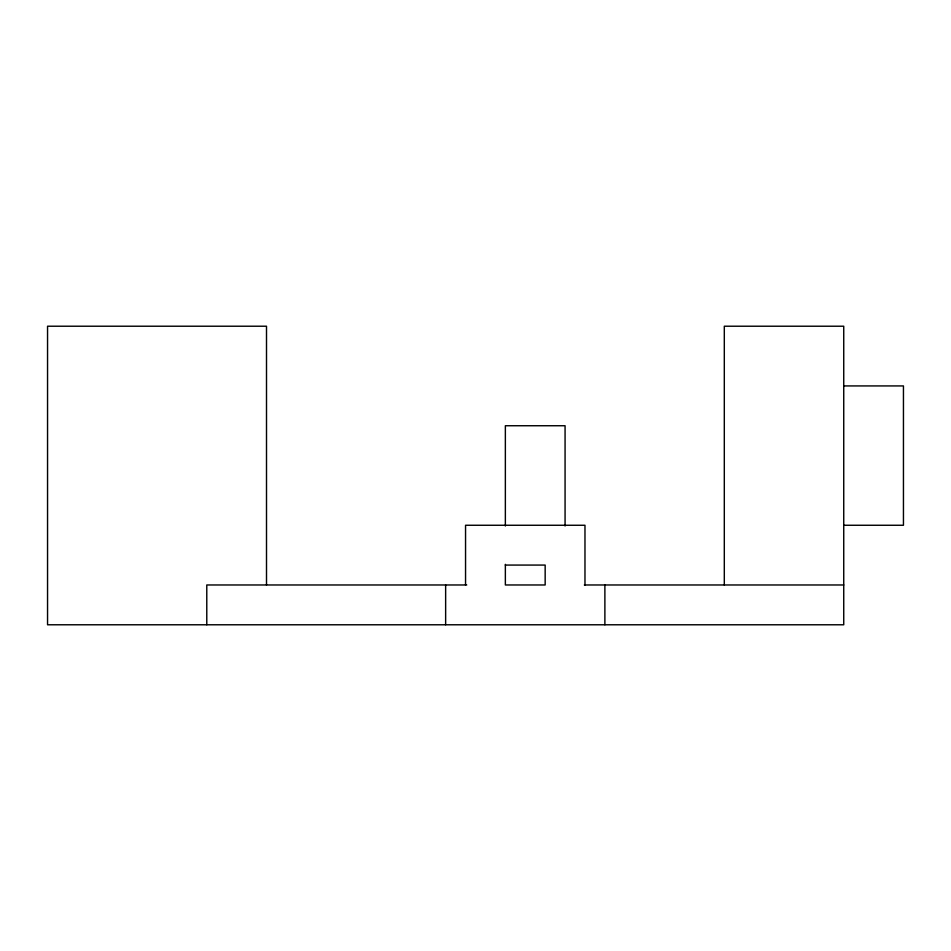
<?xml version="1.0" encoding="UTF-8"?>
<svg xmlns="http://www.w3.org/2000/svg" width="951" height="951" viewBox="0 0 951 951"><rect width="100%" height="100%" fill="white"/><g stroke="black" fill="none" stroke-linecap="round" stroke-linejoin="round"><path stroke-width="1.43" d="M843.739 385.928L903.45 385.928L903.45 525.261L843.739 525.261M505.361 565.072L545.161 565.072L545.161 584.972L505.361 584.972L505.361 564.335M466.739 584.972L206.783 584.972L206.783 624.783M584.342 584.972L843.739 584.972M724.305 584.972L724.305 326.217L843.739 326.217L843.739 624.783L47.55 624.783L47.55 326.217L266.506 326.217L266.506 584.972M604.884 584.972L604.884 624.783M584.972 584.972L584.972 525.261L465.55 525.261L465.55 584.972M565.072 525.998L565.072 425.739L505.361 425.739L505.361 525.998M445.639 584.972L445.639 624.783"/></g></svg>
